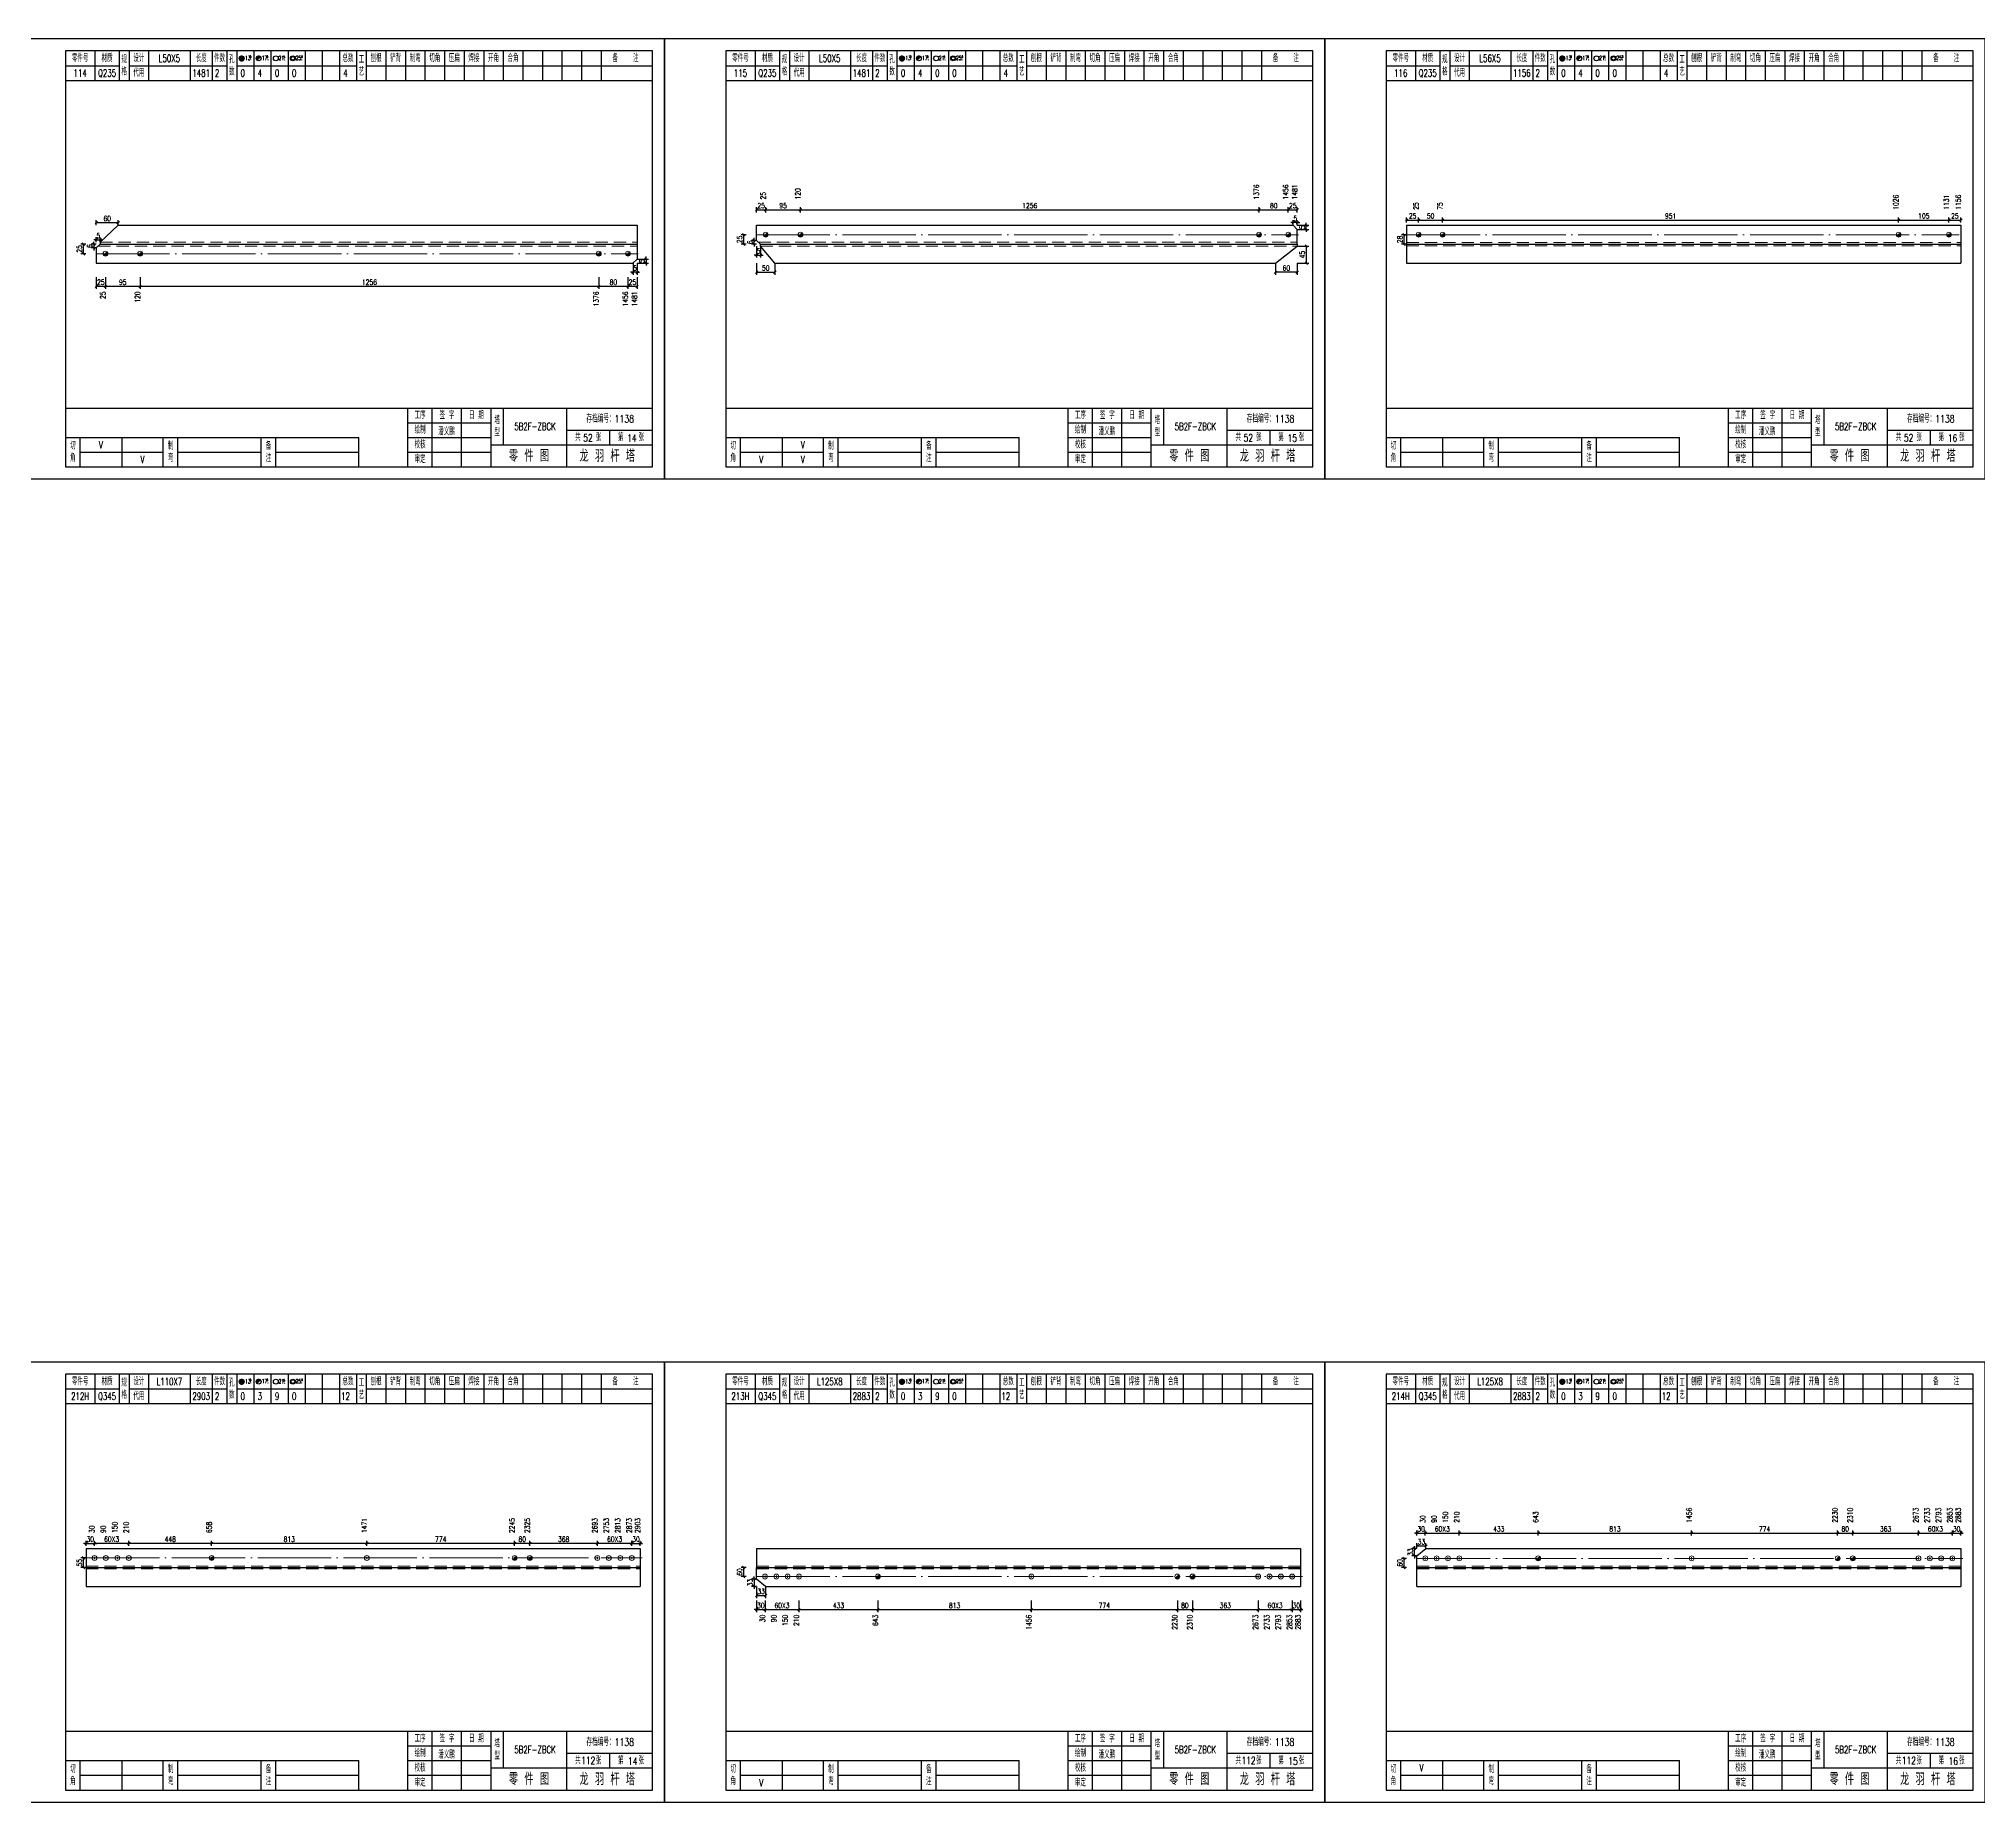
# Model space of a CAD drawing. Header units: millimetres. Extents: x 0 to 30240, y -10896 to -1348.
# Drawn here: x 3524 to 4317, y -2069 to -1348 of the extents above; entities that cross this region are included whole.
import ezdxf
from ezdxf.enums import TextEntityAlignment as Align

# ---------------------------------------------------------------- set-up
doc = ezdxf.new("R2010")
doc.units = ezdxf.units.MM
doc.header["$LTSCALE"] = 20
doc.header["$PDMODE"] = 1
doc.linetypes.add('DASHDOT2X', pattern=[1.75, 1.5, -0.125, 0, -0.125])
doc.linetypes.add('HIDDEN', pattern=[0.375, 0.25, -0.125])
for name, color, linetype, lineweight in [('1', 7, 'Continuous', 25), ('11', 3, 'Continuous', 13), ('2', 1, 'HIDDEN', 13), ('5', 1, 'Continuous', 13), ('7', 2, 'DASHDOT2X', 13)]:
    doc.layers.add(name, color=color, linetype=linetype, lineweight=lineweight)
doc.styles.get("Standard").update_dxf_attribs({"font": 'simplex', "width": 0.7, "bigfont": 'gbhzfs.shx'})
doc.styles.add('SYMBOL_TXT', font='txt.shx', dxfattribs={"width": 0.6})
doc.styles.add('TITLE_TXT', font='simplex.shx', dxfattribs={"width": 0.75, "height": 2.5, "bigfont": 'gbhzfs.shx'})
doc.dimstyles.get("Standard").update_dxf_attribs({"dimtxt": 2.1, "dimasz": 1, "dimexe": 1.05, "dimexo": 0, "dimgap": 0.63, "dimtad": 1, "dimzin": 0, "dimdsep": 46, "dimtxsty": 'standard', "dimblk": 'OBLIQUE', "dimblk1": 'OBLIQUE', "dimblk2": 'OBLIQUE', "dimcen": 0.09, "dimadec": 0, "dimazin": 0, "dimtfac": 1, "dimtdec": 1, "dimtix": 1, "dimtmove": 0, "dimatfit": 3, "dimfxl": 0, "dimtolj": 1, "dimtzin": 0, "dimarcsym": 0})
pattern_1 = [(0, (-3, 0), (0, 0.0125), [])]

# ---------------------------------------------------------------- blocks, each defined once
blk = doc.blocks.new('M12_HOLE')
h = blk.add_hatch()
h.set_pattern_fill('LINE', scale=0.1, style=0)
h.set_pattern_definition(pattern_1)
h.paths.add_polyline_path([(-5, 0, 1), (-1, 0, 1)])
at = {"color": 7}
blk.add_circle((-3, 0), 2, dxfattribs=at)
at = {"color": 7, "attachment_point": 1, "style": 'SYMBOL_TXT'}
for s, insert, char_height, width in [('13\\f??|b0|i0|c0|p54;.', (-0.1, 2.1), 3.5, 5.707), ('5', (3.7, 2.3), 1.8, 2.931)]:
    blk.add_mtext(s, dxfattribs=dict(at, insert=insert, char_height=char_height, width=width))
blk = doc.blocks.new('M16_HOLE')
h = blk.add_hatch()
h.set_pattern_fill('LINE', scale=0.1, style=0)
h.set_pattern_definition(pattern_1)
h.paths.add_polyline_path([(-1.6, 1.4, 0.668179), (-5, 0, 0.198912), (-4.4, -1.4)])
at = {"color": 7}
blk.add_circle((-3, 0), 2, dxfattribs=at)
at = {"color": 7, "attachment_point": 1, "style": 'SYMBOL_TXT'}
for s, insert, char_height, width in [('17.', (-0.4, 2.1), 3.5, 6.316), ('5', (3.6, 2.3), 1.8, 1.822)]:
    blk.add_mtext(s, dxfattribs=dict(at, insert=insert, char_height=char_height, width=width))
blk = doc.blocks.new('M20_HOLE')
at = {"color": 7}
blk.add_circle((-3, 0), 2, dxfattribs=at)
at = {"color": 7, "attachment_point": 1, "style": 'SYMBOL_TXT'}
for s, insert, char_height, width in [('21.', (-0.7, 2), 3.5, 6.074), ('5', (3.3, 2), 1.8, 1.458)]:
    blk.add_mtext(s, dxfattribs=dict(at, insert=insert, char_height=char_height, width=width))
blk = doc.blocks.new('M24_HOLE')
at = {"color": 7}
for radius in [2, 1.5]:
    blk.add_circle((-3, 0), radius, dxfattribs=at)
at = {"color": 7, "attachment_point": 1, "style": 'SYMBOL_TXT'}
for s, insert, char_height, width in [('25.', (-0.7, 2.1), 3.5, 2.429), ('5', (3.9, 2.3), 1.8, 1.944)]:
    blk.add_mtext(s, dxfattribs=dict(at, insert=insert, char_height=char_height, width=width))
blk = doc.blocks.new('JgCard')
for p, q in [((270, 180), (0, 180)), ((0, 180), (0, 0)), ((265, 175), (25, 175)), ((25, 175), (25, 5)), ((37, 175), (37, 163)), ((47, 175), (47, 163)), ((51, 175), (51, 163)), ((59, 175), (59, 163)), ((76, 175), (76, 163)), ((85, 175), (85, 163)), ((91, 175), (91, 163)), ((95, 175), (95, 163)), ((102, 175), (102, 163)), ((109, 175), (109, 163)), ((116, 175), (116, 163)), ((123, 175), (123, 163)), ((130, 175), (130, 163)), ((137, 175), (137, 163)), ((144, 175), (144, 163)), ((148, 175), (148, 163)), ((156, 175), (156, 163)), ((164, 175), (164, 163)), ((172, 175), (172, 163)), ((180, 175), (180, 163)), ((188, 175), (188, 163)), ((196, 175), (196, 163)), ((204, 175), (204, 163)), ((212, 175), (212, 163)), ((220, 175), (220, 163)), ((228, 175), (228, 163)), ((236, 175), (236, 163)), ((244, 175), (244, 163)), ((265, 5), (265, 175)), ((270, 0), (270, 180)), ((25, 169), (47, 169)), ((51, 169), (91, 169)), ((95, 169), (144, 169)), ((148, 169), (265, 169)), ((25, 163), (265, 163)), ((25, 29), (265, 29)), ((165, 5), (165, 29)), ((175, 5), (175, 29)), ((187, 5), (187, 29)), ((199, 5), (199, 29)), ((204, 29), (204, 14)), ((230, 5), (230, 29)), ((25, 17), (145, 17)), ((31, 5), (31, 17)), ((48, 17), (48, 5)), ((65, 5), (65, 17)), ((71, 5), (71, 17)), ((105, 5), (105, 17)), ((111, 5), (111, 17)), ((145, 5), (145, 17)), ((165, 23), (199, 23)), ((165, 17), (199, 17)), ((230, 20), (265, 20)), ((247.5, 20), (247.5, 14)), ((31, 11), (65, 11)), ((71, 11), (105, 11)), ((111, 11), (145, 11)), ((165, 11), (199, 11)), ((199, 14), (265, 14)), ((0, 0), (270, 0)), ((25, 5), (265, 5))]:
    blk.add_line(p, q)
blk.add_lwpolyline([(96.03, 171.99, -1), (98.03, 171.99, -1)], format="xyb", close=True)
blk.add_point((145, 96))
at = {"xscale": 0.5, "yscale": 0.5, "zscale": 0.5}
for name, p in [('M12_HOLE', (98.53, 171.99)), ('M16_HOLE', (105.5, 172)), ('M20_HOLE', (112.5, 172)), ('M24_HOLE', (119.5, 172))]:
    blk.add_blockref(name, p, dxfattribs=at)
at = {"style": 'TITLE_TXT', "width": 0.75}
for s, height, p in [('存档编号：1138', 3.076, (238.02, 23.07)), ('潘义鹏', 3, (177.45, 17.91)), ('龙 羽 杆 塔', 5, (235.17, 6.97))]:
    blk.add_text(s, height=height, dxfattribs=at).set_placement(p)
at = {"attachment_point": 5, "style": 'TITLE_TXT'}
for s, insert, char_height, width in [('零件号', (31, 172), 3, 15), ('材质', (42, 172), 3, 8), ('规格', (49, 169), 3, 4), ('代用', (55, 166), 3, 8), ('设计', (55, 172), 3, 8), ('长度', (80.5, 172), 3, 8), ('件数', (88, 172), 3, 6), ('孔数', (93, 169), 3, 4), ('总数', (140.5, 172), 3, 7), ('工\\P艺', (146, 169), 3, 4), ('刨根', (152, 172), 3, 8), ('铲背', (160, 172), 3, 8), ('制弯', (168, 172), 3, 8), ('切角', (176, 172), 3, 8), ('压扁', (184, 172), 3, 8), ('焊接', (192, 172), 3, 8), ('开角', (200, 172), 3, 8), ('合角', (208, 172), 3, 8), ('备    注', (254, 172), 3, 22), ('工序', (170, 26), 3, 10), ('签 字', (181, 26), 3, 12), ('日 期', (193, 26), 3, 12), ('塔\\P型', (201.5, 21.5), 3, 5), ('绘制', (170, 20), 3, 10), ('共    张', (238.75, 17), 3, 17.5), ('第    张', (256.25, 17), 3, 17.5), ('切\\P角', (28, 11), 3, 6), ('制\\P弯', (68, 11), 3, 6), ('备\\P注', (108, 11), 3, 6), ('校核', (170, 14), 3, 10), ('审定', (170, 8), 3, 10), ('零 件 图', (214.5, 9.5), 5, 31)]:
    blk.add_mtext(s, dxfattribs=dict(at, insert=insert, char_height=char_height, width=width))
blk = doc.blocks.new('M16')
for p, q in [((-0.71, -0.71), (0.71, 0.71)), ((-0.4, 0), (0.4, 0)), ((0, 0.4), (0, -0.4))]:
    blk.add_line(p, q)
blk.add_circle((0, 0), 1)
for radius in [0.8, 0.6, 0.4, 0.2]:
    blk.add_arc((0, 0), radius, 225, 45)
blk = doc.blocks.new('_Oblique')
at = {"color": 0, "linetype": 'ByBlock', "lineweight": -2}
blk.add_line((-0.5, -0.5), (0.5, 0.5), dxfattribs=at)
blk = doc.blocks.new('*D225')
at = {"layer": '11', "color": 0, "lineweight": -2}
for p, q in [((3547.6, -1430.04), (3546.6, -1430.04)), ((3547.6, -1431.09), (3547.6, -1428.99)), ((3547.6, -1430.04), (3549.24, -1430.04)), ((3549.24, -1431.09), (3549.24, -1428.99)), ((3549.24, -1430.04), (3550.24, -1430.04))]:
    blk.add_line(p, q, dxfattribs=at)
at = {"layer": 'Defpoints', "color": 0}
for p in [(3547.6, -1431.09), (3549.24, -1430.04), (3549.24, -1431.09)]:
    blk.add_point(p, dxfattribs=at)
at = {"layer": '11', "color": 0, "lineweight": -2}
blk.add_blockref('_Oblique', (3547.6, -1430.04), dxfattribs=at)
at = {"layer": '11', "color": 0, "lineweight": -2, "rotation": 180}
blk.add_blockref('_Oblique', (3549.24, -1430.04), dxfattribs=at)
at = {"layer": '11', "color": 0, "insert": (3548.42, -1428.36), "char_height": 2.1, "attachment_point": 5}
blk.add_mtext('\\A1;5', dxfattribs=at)
blk = doc.blocks.new('*D226')
at = {"layer": '11', "color": 0, "lineweight": -2}
for p, q in [((3547.6, -1431.86), (3545.5, -1431.86)), ((3547.6, -1433.42), (3545.5, -1433.42)), ((3546.55, -1431.86), (3546.55, -1430.86)), ((3546.55, -1431.86), (3546.55, -1433.42)), ((3546.55, -1433.42), (3546.55, -1434.42))]:
    blk.add_line(p, q, dxfattribs=at)
at = {"layer": 'Defpoints', "color": 0}
for p in [(3546.55, -1433.42), (3547.6, -1431.86), (3547.6, -1433.42)]:
    blk.add_point(p, dxfattribs=at)
at = {"layer": '11', "color": 0, "lineweight": -2}
for p, rotation in [((3546.55, -1431.86), 270), ((3546.55, -1433.42), 90)]:
    blk.add_blockref('_Oblique', p, dxfattribs=dict(at, rotation=rotation))
at = {"layer": '11', "color": 0, "insert": (3544.87, -1432.64), "char_height": 2.1, "attachment_point": 5, "rotation": 90}
blk.add_mtext('\\A1;6', dxfattribs=at)
blk = doc.blocks.new('*D227')
at = {"layer": '11', "color": 0, "lineweight": -2}
for p, q in [((3768.7, -1437.92), (3773.43, -1437.92)), ((3768.7, -1439.63), (3773.43, -1439.63)), ((3772.38, -1437.92), (3772.38, -1436.92)), ((3772.38, -1437.92), (3772.38, -1439.63)), ((3772.38, -1439.63), (3772.38, -1440.63))]:
    blk.add_line(p, q, dxfattribs=at)
at = {"layer": 'Defpoints', "color": 0}
for p in [(3768.7, -1437.92), (3768.7, -1439.63), (3772.38, -1439.63)]:
    blk.add_point(p, dxfattribs=at)
at = {"layer": '11', "color": 0, "lineweight": -2}
for p, rotation in [((3772.38, -1437.92), 270), ((3772.38, -1439.63), 90)]:
    blk.add_blockref('_Oblique', p, dxfattribs=dict(at, rotation=rotation))
at = {"layer": '11', "color": 0, "insert": (3770.7, -1438.78), "char_height": 2.1, "attachment_point": 5, "rotation": 90}
blk.add_mtext('\\A1;5', dxfattribs=at)
blk = doc.blocks.new('*D228')
at = {"layer": '11', "color": 0, "lineweight": -2}
for p, q in [((3767.06, -1439.63), (3767.06, -1444.36)), ((3768.7, -1439.63), (3768.7, -1444.36)), ((3767.06, -1443.31), (3766.06, -1443.31)), ((3768.7, -1443.31), (3767.06, -1443.31)), ((3768.7, -1443.31), (3769.7, -1443.31))]:
    blk.add_line(p, q, dxfattribs=at)
at = {"layer": 'Defpoints', "color": 0}
for p in [(3767.06, -1439.63), (3768.7, -1439.63), (3767.06, -1443.31)]:
    blk.add_point(p, dxfattribs=at)
at = {"layer": '11', "color": 0, "lineweight": -2}
blk.add_blockref('_Oblique', (3767.06, -1443.31), dxfattribs=at)
at = {"layer": '11', "color": 0, "lineweight": -2, "rotation": 180}
blk.add_blockref('_Oblique', (3768.7, -1443.31), dxfattribs=at)
at = {"layer": '11', "color": 0, "insert": (3767.88, -1441.63), "char_height": 2.1, "attachment_point": 5}
blk.add_mtext('\\A1;5', dxfattribs=at)
blk = doc.blocks.new('*D236')
at = {"layer": '11', "color": 0, "lineweight": -2}
for p, q in [((3817.6, -1432.64), (3817.6, -1437.36)), ((3819.24, -1432.64), (3819.24, -1437.36)), ((3817.6, -1436.31), (3816.6, -1436.31)), ((3817.6, -1436.31), (3819.24, -1436.31)), ((3819.24, -1436.31), (3820.24, -1436.31))]:
    blk.add_line(p, q, dxfattribs=at)
at = {"layer": 'Defpoints', "color": 0}
for p in [(3817.6, -1432.64), (3819.24, -1432.64), (3819.24, -1436.31)]:
    blk.add_point(p, dxfattribs=at)
at = {"layer": '11', "color": 0, "lineweight": -2}
blk.add_blockref('_Oblique', (3817.6, -1436.31), dxfattribs=at)
at = {"layer": '11', "color": 0, "lineweight": -2, "rotation": 180}
blk.add_blockref('_Oblique', (3819.24, -1436.31), dxfattribs=at)
at = {"layer": '11', "color": 0, "insert": (3818.42, -1434.63), "char_height": 2.1, "attachment_point": 5}
blk.add_mtext('\\A1;5', dxfattribs=at)
blk = doc.blocks.new('*D237')
at = {"layer": '11', "color": 0, "lineweight": -2}
for p, q in [((3817.6, -1430.31), (3815.5, -1430.31)), ((3817.6, -1431.86), (3815.5, -1431.86)), ((3816.55, -1430.31), (3816.55, -1429.31)), ((3816.55, -1431.86), (3816.55, -1430.31)), ((3816.55, -1431.86), (3816.55, -1432.86))]:
    blk.add_line(p, q, dxfattribs=at)
at = {"layer": 'Defpoints', "color": 0}
for p in [(3816.55, -1430.31), (3817.6, -1430.31), (3817.6, -1431.86)]:
    blk.add_point(p, dxfattribs=at)
at = {"layer": '11', "color": 0, "lineweight": -2}
for p, rotation in [((3816.55, -1430.31), 270), ((3816.55, -1431.86), 90)]:
    blk.add_blockref('_Oblique', p, dxfattribs=dict(at, rotation=rotation))
at = {"layer": '11', "color": 0, "insert": (3814.87, -1431.09), "char_height": 2.1, "attachment_point": 5, "rotation": 90}
blk.add_mtext('\\A1;6', dxfattribs=at)
blk = doc.blocks.new('*D238')
at = {"layer": '11', "color": 0, "lineweight": -2}
for p, q in [((4038.7, -1432.64), (4043.43, -1432.64)), ((4042.38, -1432.64), (4042.38, -1439.63)), ((4038.7, -1439.63), (4043.43, -1439.63))]:
    blk.add_line(p, q, dxfattribs=at)
at = {"layer": 'Defpoints', "color": 0}
for p in [(4038.7, -1432.64), (4038.7, -1439.63), (4042.38, -1439.63)]:
    blk.add_point(p, dxfattribs=at)
at = {"layer": '11', "color": 0, "lineweight": -2}
for p, rotation in [((4042.38, -1432.64), 90), ((4042.38, -1439.63), 270)]:
    blk.add_blockref('_Oblique', p, dxfattribs=dict(at, rotation=rotation))
at = {"layer": '11', "color": 0, "insert": (4040.7, -1436.14), "char_height": 2.1, "attachment_point": 5, "rotation": 90}
blk.add_mtext('\\A1;45', dxfattribs=at)
blk = doc.blocks.new('*D239')
at = {"layer": '11', "color": 0, "lineweight": -2}
for p, q in [((4029.74, -1439.63), (4029.74, -1444.36)), ((4038.7, -1439.63), (4038.7, -1444.36)), ((4038.7, -1443.31), (4029.74, -1443.31))]:
    blk.add_line(p, q, dxfattribs=at)
at = {"layer": 'Defpoints', "color": 0}
for p in [(4029.74, -1439.63), (4038.7, -1439.63), (4029.74, -1443.31)]:
    blk.add_point(p, dxfattribs=at)
at = {"layer": '11', "color": 0, "lineweight": -2, "rotation": 180}
blk.add_blockref('_Oblique', (4029.74, -1443.31), dxfattribs=at)
at = {"layer": '11', "color": 0, "lineweight": -2}
blk.add_blockref('_Oblique', (4038.7, -1443.31), dxfattribs=at)
at = {"layer": '11', "color": 0, "insert": (4034.22, -1441.63), "char_height": 2.1, "attachment_point": 5}
blk.add_mtext('\\A1;60', dxfattribs=at)
blk = doc.blocks.new('*D240')
at = {"layer": '11', "color": 0, "lineweight": -2}
for p, q in [((4038.7, -1424.09), (4043.43, -1424.09)), ((4038.7, -1425.8), (4043.43, -1425.8)), ((4042.38, -1424.09), (4042.38, -1423.09)), ((4042.38, -1425.8), (4042.38, -1424.09)), ((4042.38, -1425.8), (4042.38, -1426.8))]:
    blk.add_line(p, q, dxfattribs=at)
at = {"layer": 'Defpoints', "color": 0}
for p in [(4038.7, -1424.09), (4038.7, -1425.8), (4042.38, -1424.09)]:
    blk.add_point(p, dxfattribs=at)
at = {"layer": '11', "color": 0, "lineweight": -2}
for p, rotation in [((4042.38, -1424.09), 270), ((4042.38, -1425.8), 90)]:
    blk.add_blockref('_Oblique', p, dxfattribs=dict(at, rotation=rotation))
at = {"layer": '11', "color": 0, "insert": (4040.7, -1424.95), "char_height": 2.1, "attachment_point": 5, "rotation": 90}
blk.add_mtext('\\A1;5', dxfattribs=at)
blk = doc.blocks.new('*D241')
at = {"layer": '11', "color": 0, "lineweight": -2}
for p, q in [((4037.06, -1423.04), (4036.06, -1423.04)), ((4037.06, -1424.09), (4037.06, -1421.99)), ((4038.7, -1423.04), (4037.06, -1423.04)), ((4038.7, -1424.09), (4038.7, -1421.99)), ((4038.7, -1423.04), (4039.7, -1423.04))]:
    blk.add_line(p, q, dxfattribs=at)
at = {"layer": 'Defpoints', "color": 0}
for p in [(4037.06, -1423.04), (4037.06, -1424.09), (4038.7, -1424.09)]:
    blk.add_point(p, dxfattribs=at)
at = {"layer": '11', "color": 0, "lineweight": -2}
blk.add_blockref('_Oblique', (4037.06, -1423.04), dxfattribs=at)
at = {"layer": '11', "color": 0, "lineweight": -2, "rotation": 180}
blk.add_blockref('_Oblique', (4038.7, -1423.04), dxfattribs=at)
at = {"layer": '11', "color": 0, "insert": (4037.88, -1421.36), "char_height": 2.1, "attachment_point": 5}
blk.add_mtext('\\A1;5', dxfattribs=at)
blk = doc.blocks.new('M20')
for p, q in [((-0.5, 0), (0.5, 0)), ((0, -0.5), (0, 0.5))]:
    blk.add_line(p, q)
blk.add_circle((0, 0), 1)
blk = doc.blocks.new('*D1198')
at = {"layer": '11', "color": 0, "lineweight": -2}
for p, q in [((3543.4, -1963.1), (3542.4, -1963.1)), ((3543.4, -1964.15), (3543.4, -1962.05)), ((3543.4, -1963.1), (3546.84, -1963.1)), ((3546.84, -1964.15), (3546.84, -1962.05)), ((3546.84, -1963.1), (3547.84, -1963.1))]:
    blk.add_line(p, q, dxfattribs=at)
at = {"layer": 'Defpoints', "color": 0}
for p in [(3543.4, -1964.15), (3546.84, -1963.1), (3546.84, -1964.15)]:
    blk.add_point(p, dxfattribs=at)
at = {"layer": '11', "color": 0, "lineweight": -2}
blk.add_blockref('_Oblique', (3543.4, -1963.1), dxfattribs=at)
at = {"layer": '11', "color": 0, "lineweight": -2, "rotation": 180}
blk.add_blockref('_Oblique', (3546.84, -1963.1), dxfattribs=at)
at = {"layer": '11', "color": 0, "insert": (3545.12, -1961.42), "char_height": 2.1, "attachment_point": 5}
blk.add_mtext('\\A1;30', dxfattribs=at)
blk = doc.blocks.new('*D1206')
at = {"layer": '11', "color": 0, "lineweight": -2}
for p, q in [((3766.56, -1963.1), (3765.56, -1963.1)), ((3766.56, -1964.15), (3766.56, -1962.05)), ((3766.56, -1963.1), (3770, -1963.1)), ((3770, -1964.15), (3770, -1962.05)), ((3770, -1963.1), (3771, -1963.1))]:
    blk.add_line(p, q, dxfattribs=at)
at = {"layer": 'Defpoints', "color": 0}
for p in [(3766.56, -1964.15), (3770, -1963.1), (3770, -1964.15)]:
    blk.add_point(p, dxfattribs=at)
at = {"layer": '11', "color": 0, "lineweight": -2}
blk.add_blockref('_Oblique', (3766.56, -1963.1), dxfattribs=at)
at = {"layer": '11', "color": 0, "lineweight": -2, "rotation": 180}
blk.add_blockref('_Oblique', (3770, -1963.1), dxfattribs=at)
at = {"layer": '11', "color": 0, "insert": (3768.28, -1961.42), "char_height": 2.1, "attachment_point": 5}
blk.add_mtext('\\A1;30', dxfattribs=at)
blk = doc.blocks.new('*D1208')
at = {"layer": '11', "color": 0, "lineweight": -2}
for p, q in [((3817.6, -1986.51), (3817.6, -1991.24)), ((3821.04, -1986.51), (3821.04, -1991.24)), ((3817.6, -1990.19), (3816.6, -1990.19)), ((3817.6, -1990.19), (3821.04, -1990.19)), ((3821.04, -1990.19), (3822.04, -1990.19))]:
    blk.add_line(p, q, dxfattribs=at)
at = {"layer": 'Defpoints', "color": 0}
for p in [(3817.6, -1986.51), (3821.04, -1986.51), (3821.04, -1990.19)]:
    blk.add_point(p, dxfattribs=at)
at = {"layer": '11', "color": 0, "lineweight": -2}
blk.add_blockref('_Oblique', (3817.6, -1990.19), dxfattribs=at)
at = {"layer": '11', "color": 0, "lineweight": -2, "rotation": 180}
blk.add_blockref('_Oblique', (3821.04, -1990.19), dxfattribs=at)
at = {"layer": '11', "color": 0, "insert": (3819.32, -1988.51), "char_height": 2.1, "attachment_point": 5}
blk.add_mtext('\\A1;30', dxfattribs=at)
blk = doc.blocks.new('*D1216')
at = {"layer": '11', "color": 0, "lineweight": -2}
for p, q in [((4036.56, -1986.51), (4036.56, -1991.24)), ((4040, -1986.51), (4040, -1991.24)), ((4036.56, -1990.19), (4035.56, -1990.19)), ((4036.56, -1990.19), (4040, -1990.19)), ((4040, -1990.19), (4041, -1990.19))]:
    blk.add_line(p, q, dxfattribs=at)
at = {"layer": 'Defpoints', "color": 0}
for p in [(4036.56, -1986.51), (4040, -1986.51), (4040, -1990.19)]:
    blk.add_point(p, dxfattribs=at)
at = {"layer": '11', "color": 0, "lineweight": -2}
blk.add_blockref('_Oblique', (4036.56, -1990.19), dxfattribs=at)
at = {"layer": '11', "color": 0, "lineweight": -2, "rotation": 180}
blk.add_blockref('_Oblique', (4040, -1990.19), dxfattribs=at)
at = {"layer": '11', "color": 0, "insert": (4038.28, -1988.51), "char_height": 2.1, "attachment_point": 5}
blk.add_mtext('\\A1;30', dxfattribs=at)
blk = doc.blocks.new('*D1217')
at = {"layer": '11', "color": 0, "lineweight": -2}
for p, q in [((3817.6, -1977.69), (3815.5, -1977.69)), ((3817.6, -1980.74), (3815.5, -1980.74)), ((3816.55, -1977.69), (3816.55, -1976.69)), ((3816.55, -1977.69), (3816.55, -1980.74)), ((3816.55, -1980.74), (3816.55, -1981.74))]:
    blk.add_line(p, q, dxfattribs=at)
at = {"layer": 'Defpoints', "color": 0}
for p in [(3816.55, -1980.74), (3817.6, -1977.69), (3817.6, -1980.74)]:
    blk.add_point(p, dxfattribs=at)
at = {"layer": '11', "color": 0, "lineweight": -2}
for p, rotation in [((3816.55, -1977.69), 270), ((3816.55, -1980.74), 90)]:
    blk.add_blockref('_Oblique', p, dxfattribs=dict(at, rotation=rotation))
at = {"layer": '11', "color": 0, "insert": (3814.87, -1979.21), "char_height": 2.1, "attachment_point": 5, "rotation": 90}
blk.add_mtext('\\A1;33', dxfattribs=at)
blk = doc.blocks.new('*D1220')
at = {"layer": '11', "color": 0, "lineweight": -2}
for p, q in [((4087.6, -1958.9), (4086.6, -1958.9)), ((4087.6, -1959.95), (4087.6, -1957.85)), ((4087.6, -1958.9), (4091.04, -1958.9)), ((4091.04, -1959.95), (4091.04, -1957.85)), ((4091.04, -1958.9), (4092.04, -1958.9))]:
    blk.add_line(p, q, dxfattribs=at)
at = {"layer": 'Defpoints', "color": 0}
for p in [(4087.6, -1959.95), (4091.04, -1958.9), (4091.04, -1959.95)]:
    blk.add_point(p, dxfattribs=at)
at = {"layer": '11', "color": 0, "lineweight": -2}
blk.add_blockref('_Oblique', (4087.6, -1958.9), dxfattribs=at)
at = {"layer": '11', "color": 0, "lineweight": -2, "rotation": 180}
blk.add_blockref('_Oblique', (4091.04, -1958.9), dxfattribs=at)
at = {"layer": '11', "color": 0, "insert": (4089.32, -1957.22), "char_height": 2.1, "attachment_point": 5}
blk.add_mtext('\\A1;30', dxfattribs=at)
blk = doc.blocks.new('*D1228')
at = {"layer": '11', "color": 0, "lineweight": -2}
for p, q in [((4306.56, -1958.9), (4305.56, -1958.9)), ((4306.56, -1959.95), (4306.56, -1957.85)), ((4306.56, -1958.9), (4310, -1958.9)), ((4310, -1959.95), (4310, -1957.85)), ((4310, -1958.9), (4311, -1958.9))]:
    blk.add_line(p, q, dxfattribs=at)
at = {"layer": 'Defpoints', "color": 0}
for p in [(4306.56, -1959.95), (4310, -1958.9), (4310, -1959.95)]:
    blk.add_point(p, dxfattribs=at)
at = {"layer": '11', "color": 0, "lineweight": -2}
blk.add_blockref('_Oblique', (4306.56, -1958.9), dxfattribs=at)
at = {"layer": '11', "color": 0, "lineweight": -2, "rotation": 180}
blk.add_blockref('_Oblique', (4310, -1958.9), dxfattribs=at)
at = {"layer": '11', "color": 0, "insert": (4308.28, -1957.22), "char_height": 2.1, "attachment_point": 5}
blk.add_mtext('\\A1;30', dxfattribs=at)
blk = doc.blocks.new('*D1229')
at = {"layer": '11', "color": 0, "lineweight": -2}
for p, q in [((4087.6, -1965.2), (4085.5, -1965.2)), ((4086.55, -1965.2), (4086.55, -1964.2)), ((4086.55, -1968.24), (4086.55, -1965.2)), ((4087.6, -1968.24), (4085.5, -1968.24)), ((4086.55, -1968.24), (4086.55, -1969.24))]:
    blk.add_line(p, q, dxfattribs=at)
at = {"layer": 'Defpoints', "color": 0}
for p in [(4086.55, -1965.2), (4087.6, -1965.2), (4087.6, -1968.24)]:
    blk.add_point(p, dxfattribs=at)
at = {"layer": '11', "color": 0, "lineweight": -2}
for p, rotation in [((4086.55, -1965.2), 270), ((4086.55, -1968.24), 90)]:
    blk.add_blockref('_Oblique', p, dxfattribs=dict(at, rotation=rotation))
at = {"layer": '11', "color": 0, "insert": (4084.87, -1966.72), "char_height": 2.1, "attachment_point": 5, "rotation": 90}
blk.add_mtext('\\A1;33', dxfattribs=at)

msp = doc.modelspace()

# ---------------------------------------------------------------- linework, layer by layer
at = {"layer": '1'}
for p, q in [((3556.559, -1424.093), (3549.242, -1431.086)), ((3556.559, -1424.093), (3768.7, -1424.093)), ((3768.7, -1424.093), (3768.7, -1431.863)), ((3817.6, -1430.309), (3817.6, -1424.093)), ((3817.6, -1424.093), (4037.058, -1424.093)), ((4037.058, -1424.093), (4038.7, -1425.802)), ((4038.7, -1431.863), (4038.7, -1425.802)), ((4083.4, -1424.093), (4083.4, -1439.633)), ((4083.4, -1424.093), (4310, -1424.093)), ((4310, -1424.093), (4310, -1439.633)), ((3549.242, -1431.863), (3547.6, -1433.417)), ((3547.6, -1433.417), (3547.6, -1439.633)), ((3549.242, -1431.086), (3549.242, -1431.863)), ((3549.242, -1431.863), (3768.7, -1431.863)), ((3768.7, -1431.863), (3768.7, -1437.924)), ((3819.242, -1431.863), (3817.6, -1430.309)), ((3819.242, -1432.64), (3819.242, -1431.863)), ((3819.242, -1431.863), (4038.7, -1431.863)), ((3825.066, -1439.633), (3819.242, -1432.64)), ((4029.741, -1439.633), (4038.7, -1432.64)), ((4038.7, -1431.863), (4038.7, -1432.64)), ((4083.4, -1431.863), (4310, -1431.863)), ((3547.6, -1439.633), (3767.058, -1439.633)), ((3767.058, -1439.633), (3768.7, -1437.924)), ((3825.066, -1439.633), (4029.741, -1439.633)), ((4083.4, -1439.633), (4310, -1439.633)), ((3543.4, -1965.196), (3543.4, -1980.736)), ((3543.4, -1965.196), (3770, -1965.196)), ((3770, -1965.196), (3770, -1980.736)), ((3817.6, -1965.196), (3817.6, -1972.966)), ((3817.6, -1965.196), (4040, -1965.196)), ((4040, -1965.196), (4040, -1980.736)), ((4087.6, -1968.242), (4091.271, -1965.196)), ((4091.271, -1965.196), (4310, -1965.196)), ((4310, -1965.196), (4310, -1980.736)), ((3543.4, -1972.966), (3770, -1972.966)), ((3817.6, -1977.69), (3817.6, -1972.966)), ((3817.6, -1972.966), (4040, -1972.966)), ((4087.6, -1972.966), (4087.6, -1968.242)), ((4087.6, -1980.736), (4087.6, -1972.966)), ((4087.6, -1972.966), (4310, -1972.966)), ((3543.4, -1980.736), (3770, -1980.736)), ((3821.271, -1980.736), (3817.6, -1977.69)), ((3821.271, -1980.736), (4040, -1980.736)), ((4087.6, -1980.736), (4310, -1980.736))]:
    msp.add_line(p, q, dxfattribs=at)
at = {"layer": '2'}
for p, q in [((3548.421, -1432.64), (3768.7, -1432.64)), ((3549.242, -1431.086), (3768.7, -1431.086)), ((3818.421, -1431.086), (4038.7, -1431.086)), ((3819.242, -1432.64), (4038.7, -1432.64)), ((4083.4, -1431.169), (4310, -1431.169)), ((4083.4, -1432.557), (4310, -1432.557)), ((3543.4, -1972.471), (3770, -1972.471)), ((3543.4, -1973.46), (3770, -1973.46)), ((3817.6, -1972.469), (4040, -1972.469)), ((3817.6, -1973.463), (4040, -1973.463)), ((4087.6, -1972.469), (4310, -1972.469)), ((4087.6, -1973.463), (4310, -1973.463))]:
    msp.add_line(p, q, dxfattribs=at)
at = {"layer": '7'}
for p, q in [((3817.6, -1427.978), (4039.206, -1427.978)), ((4083.4, -1427.978), (4309.357, -1427.978)), ((3547.6, -1435.748), (3769.206, -1435.748)), ((3543.4, -1969.081), (3770.76, -1969.081)), ((4087.6, -1969.236), (4310.76, -1969.236)), ((3817.6, -1976.695), (4040.76, -1976.695))]:
    msp.add_line(p, q, dxfattribs=at)

# ---------------------------------------------------------------- block references
at = {"layer": '1'}
for p in [(3510, -1527.863), (3780, -1527.863), (4050, -1527.863), (3510, -2068.966), (3780, -2068.966), (4050, -2068.966)]:
    msp.add_blockref('JgCard', p, dxfattribs=at)
at = {"layer": '5'}
for name, p in [('M16', (3821.333, -1427.978)), ('M16', (3835.518, -1427.978)), ('M16', (4023.061, -1427.978)), ('M16', (4035.006, -1427.978)), ('M16', (4088.302, -1427.978)), ('M16', (4098.105, -1427.978)), ('M16', (4284.57, -1427.978)), ('M16', (4305.157, -1427.978)), ('M16', (3551.333, -1435.748)), ('M16', (3565.518, -1435.748)), ('M16', (3753.061, -1435.748)), ('M16', (3765.006, -1435.748)), ('M20', (3546.84, -1969.081)), ('M20', (3551.524, -1969.081)), ('M20', (3556.208, -1969.081)), ('M20', (3560.892, -1969.081)), ('M16', (3594.767, -1969.081)), ('M20', (3658.234, -1969.081)), ('M16', (3718.657, -1969.081)), ('M16', (3724.902, -1969.081)), ('M20', (3752.508, -1969.081)), ('M20', (3757.192, -1969.081)), ('M20', (3761.876, -1969.081)), ('M20', (3766.56, -1969.081)), ('M20', (4091.04, -1969.236)), ('M20', (4095.669, -1969.236)), ('M20', (4100.298, -1969.236)), ('M20', (4104.927, -1969.236)), ('M16', (4137.208, -1969.236)), ('M20', (4199.931, -1969.236)), ('M16', (4259.645, -1969.236)), ('M16', (4265.817, -1969.236)), ('M20', (4292.673, -1969.236)), ('M20', (4297.302, -1969.236)), ('M20', (4301.931, -1969.236)), ('M20', (4306.56, -1969.236)), ('M20', (3821.04, -1976.695)), ('M20', (3825.669, -1976.695)), ('M20', (3830.298, -1976.695)), ('M20', (3834.927, -1976.695)), ('M16', (3867.208, -1976.695)), ('M20', (3929.931, -1976.695)), ('M16', (3989.645, -1976.695)), ('M16', (3995.817, -1976.695)), ('M20', (4022.673, -1976.695)), ('M20', (4027.302, -1976.695)), ('M20', (4031.931, -1976.695)), ('M20', (4036.56, -1976.695))]:
    msp.add_blockref(name, p, dxfattribs=at)

# ---------------------------------------------------------------- texts
at = {"style": 'TITLE_TXT', "width": 0.75}
for s, p in [('52', (3746.734, -1512.53)), ('14', (3764.691, -1512.621)), ('52', (4016.734, -1512.53)), ('15', (4034.691, -1512.621)), ('52', (4286.734, -1512.53)), ('16', (4304.691, -1512.621)), ('112', (3745.855, -2053.439)), ('14', (3765.003, -2053.654)), ('112', (4015.855, -2053.439)), ('15', (4035.003, -2053.654)), ('112', (4285.855, -2053.439)), ('16', (4305.003, -2053.654))]:
    msp.add_text(s, height=3, dxfattribs=at).set_placement(p)
at = {"layer": '1', "width": 0.7}
for s, p in [('L50X5', (3577.5, -1355.863)), ('L50X5', (3847.5, -1355.863)), ('L56X5', (4117.5, -1355.863)), ('114', (3541, -1361.863)), ('Q235', (3552, -1361.863)), ('1481', (3590.5, -1361.863)), ('2', (3597, -1361.863)), ('0', (3607.5, -1361.863)), ('4', (3614.5, -1361.863)), ('0', (3621.5, -1361.863)), ('0', (3628.5, -1361.863)), ('4', (3649.5, -1361.863)), ('115', (3811, -1361.863)), ('Q235', (3822, -1361.863)), ('1481', (3860.5, -1361.863)), ('2', (3867, -1361.863)), ('0', (3877.5, -1361.863)), ('4', (3884.5, -1361.863)), ('0', (3891.5, -1361.863)), ('0', (3898.5, -1361.863)), ('4', (3919.5, -1361.863)), ('116', (4081, -1361.863)), ('Q235', (4092, -1361.863)), ('1156', (4130.5, -1361.863)), ('2', (4137, -1361.863)), ('0', (4147.5, -1361.863)), ('4', (4154.5, -1361.863)), ('0', (4161.5, -1361.863)), ('0', (4168.5, -1361.863)), ('4', (4189.5, -1361.863)), ('V', (3549.5, -1513.863)), ('V', (3836.5, -1513.863)), ('V', (3566.5, -1519.863)), ('V', (3819.5, -1519.863)), ('V', (3836.5, -1519.863)), ('212H', (3541, -1902.966)), ('Q345', (3552, -1902.966)), ('L110X7', (3577.5, -1896.966)), ('2903', (3590.5, -1902.966)), ('2', (3597, -1902.966)), ('0', (3607.5, -1902.966)), ('3', (3614.5, -1902.966)), ('9', (3621.5, -1902.966)), ('0', (3628.5, -1902.966)), ('12', (3649.5, -1902.966)), ('213H', (3811, -1902.966)), ('Q345', (3822, -1902.966)), ('L125X8', (3847.5, -1896.966)), ('2883', (3860.5, -1902.966)), ('2', (3867, -1902.966)), ('0', (3877.5, -1902.966)), ('3', (3884.5, -1902.966)), ('9', (3891.5, -1902.966)), ('0', (3898.5, -1902.966)), ('12', (3919.5, -1902.966)), ('214H', (4081, -1902.966)), ('Q345', (4092, -1902.966)), ('L125X8', (4117.5, -1896.966)), ('2883', (4130.5, -1902.966)), ('2', (4137, -1902.966)), ('0', (4147.5, -1902.966)), ('3', (4154.5, -1902.966)), ('9', (4161.5, -1902.966)), ('0', (4168.5, -1902.966)), ('12', (4189.5, -1902.966)), ('V', (3819.5, -2060.966)), ('V', (4089.5, -2054.966))]:
    msp.add_text(s, height=3, dxfattribs=at).set_placement(p, align=Align.MIDDLE_CENTER)
for s, p in [('120', (3835.518, -1413.593)), ('1376', (4023.018, -1413.593)), ('1456', (4034.967, -1413.593)), ('1481', (4038.7, -1413.593)), ('25', (3821.333, -1413.593)), ('25', (4088.31, -1417.793)), ('75', (4098.113, -1417.793)), ('1026', (4284.505, -1417.793)), ('1131', (4305.096, -1417.793)), ('1156', (4310, -1417.793)), ('1456', (4199.957, -1954.696)), ('2230', (4259.607, -1954.696)), ('2310', (4265.779, -1954.696)), ('2673', (4292.65, -1954.696)), ('2733', (4297.278, -1954.696)), ('2793', (4301.907, -1954.696)), ('2853', (4306.536, -1954.696)), ('2883', (4310, -1954.696)), ('30', (3546.84, -1958.896)), ('90', (3551.524, -1958.896)), ('150', (3556.208, -1958.896)), ('210', (3560.892, -1958.896)), ('658', (3594.781, -1958.896)), ('1471', (3658.262, -1958.896)), ('2245', (3718.619, -1958.896)), ('2325', (3724.865, -1958.896)), ('2693', (3752.485, -1958.896)), ('2753', (3757.168, -1958.896)), ('2813', (3761.852, -1958.896)), ('2873', (3766.536, -1958.896)), ('2903', (3770, -1958.896)), ('30', (4091.04, -1954.696)), ('90', (4095.669, -1954.696)), ('150', (4100.298, -1954.696)), ('210', (4104.927, -1954.696)), ('643', (4137.221, -1954.696))]:
    msp.add_text(s, height=2.1, rotation=90, dxfattribs=at).set_placement(p)
for s, p in [('25', (3551.333, -1451.183)), ('120', (3565.521, -1451.183)), ('1376', (3753.017, -1451.183)), ('1456', (3764.967, -1451.183)), ('1481', (3768.7, -1451.183)), ('30', (3821.04, -1992.286)), ('90', (3825.669, -1992.286)), ('150', (3830.298, -1992.286)), ('210', (3834.927, -1992.286)), ('643', (3867.221, -1992.286)), ('1456', (3929.957, -1992.286)), ('2230', (3989.607, -1992.286)), ('2310', (3995.779, -1992.286)), ('2673', (4022.65, -1992.286)), ('2733', (4027.278, -1992.286)), ('2793', (4031.907, -1992.286)), ('2853', (4036.536, -1992.286)), ('2883', (4040, -1992.286))]:
    msp.add_text(s, height=2.1, rotation=90, dxfattribs=at).set_placement(p, align=Align.RIGHT)
at = {"layer": '1', "char_height": 3, "width": 26, "attachment_point": 5}
for insert in [(3727, -1506.363), (3997, -1506.363), (4267, -1506.363), (3727, -2047.466), (3997, -2047.466), (4267, -2047.466)]:
    msp.add_mtext('5B2F-ZBCK', dxfattribs=dict(at, insert=insert))

# ---------------------------------------------------------------- dimensions: what is measured, and where the dimension line sits
at = {"layer": '1'}
for base, p1, p2, text in [((3542.35, -1431.863), (3543.35, -1435.748), (3543.35, -1431.863), '25'), ((3812.35, -1427.978), (3813.35, -1431.863), (3813.35, -1427.978), '25'), ((4082.35, -1427.978), (4083.35, -1431.863), (4083.35, -1427.978), '28'), ((3542.35, -1969.081), (3543.35, -1972.966), (3543.35, -1969.081), '55'), ((3812.35, -1972.966), (3813.35, -1976.695), (3813.35, -1972.966), '60'), ((4082.35, -1969.236), (4083.35, -1972.966), (4083.35, -1969.236), '60')]:
    msp.add_linear_dim(base=base, p1=p1, p2=p2, angle=90, text=text, dimstyle='standard', dxfattribs=at).render()
at = {"layer": '11'}
for base, p1, p2, text in [((3821.333, -1417.793), (3817.6, -1418.843), (3821.333, -1418.843), '25'), ((3835.518, -1417.793), (3821.333, -1418.843), (3835.518, -1418.843), '95'), ((4023.061, -1417.793), (3835.518, -1418.843), (4023.061, -1418.843), '1256'), ((4035.006, -1417.793), (4023.061, -1418.843), (4035.006, -1418.843), '80'), ((4038.7, -1417.793), (4035.006, -1418.843), (4038.7, -1418.843), '25'), ((3556.559, -1423.043), (3547.6, -1424.093), (3556.559, -1424.093), '60'), ((4088.302, -1421.993), (4083.4, -1423.043), (4088.302, -1423.043), '25'), ((4098.105, -1421.993), (4088.302, -1423.043), (4098.105, -1423.043), '50'), ((4284.57, -1421.993), (4098.105, -1423.043), (4284.57, -1423.043), '951'), ((4305.157, -1421.993), (4284.57, -1423.043), (4305.157, -1423.043), '105'), ((4310, -1421.993), (4305.157, -1423.043), (4310, -1423.043), '25'), ((3825.066, -1443.308), (3817.6, -1439.633), (3825.066, -1439.633), '50'), ((3551.333, -1449.083), (3547.6, -1445.408), (3551.333, -1445.408), '25'), ((3565.518, -1449.083), (3551.333, -1445.408), (3565.518, -1445.408), '95'), ((3753.061, -1449.083), (3565.518, -1445.408), (3753.061, -1445.408), '1256'), ((3765.006, -1449.083), (3753.061, -1445.408), (3765.006, -1445.408), '80'), ((3768.7, -1449.083), (3765.006, -1445.408), (3768.7, -1445.408), '25'), ((4104.927, -1958.896), (4091.04, -1959.946), (4104.927, -1959.946), '60X3'), ((4137.208, -1958.896), (4104.927, -1959.946), (4137.208, -1959.946), '433'), ((4199.931, -1958.896), (4137.208, -1959.946), (4199.931, -1959.946), '813'), ((4259.645, -1958.896), (4199.931, -1959.946), (4259.645, -1959.946), '774'), ((4265.817, -1958.896), (4259.645, -1959.946), (4265.817, -1959.946), '80'), ((4292.673, -1958.896), (4265.817, -1959.946), (4292.673, -1959.946), '363'), ((4306.56, -1958.896), (4292.673, -1959.946), (4306.56, -1959.946), '60X3'), ((3560.892, -1963.096), (3546.84, -1964.146), (3560.892, -1964.146), '60X3'), ((3594.767, -1963.096), (3560.892, -1964.146), (3594.767, -1964.146), '448'), ((3658.234, -1963.096), (3594.767, -1964.146), (3658.234, -1964.146), '813'), ((3718.657, -1963.096), (3658.234, -1964.146), (3718.657, -1964.146), '774'), ((3724.902, -1963.096), (3718.657, -1964.146), (3724.902, -1964.146), '80'), ((3752.508, -1963.096), (3724.902, -1964.146), (3752.508, -1964.146), '368'), ((3766.56, -1963.096), (3752.508, -1964.146), (3766.56, -1964.146), '60X3'), ((4091.271, -1964.146), (4087.6, -1965.196), (4091.271, -1965.196), '33'), ((3821.271, -1984.411), (3817.6, -1980.736), (3821.271, -1980.736), '33'), ((3834.927, -1990.186), (3821.04, -1986.511), (3834.927, -1986.511), '60X3'), ((3867.208, -1990.186), (3834.927, -1986.511), (3867.208, -1986.511), '433'), ((3929.931, -1990.186), (3867.208, -1986.511), (3929.931, -1986.511), '813'), ((3989.645, -1990.186), (3929.931, -1986.511), (3989.645, -1986.511), '774'), ((3995.817, -1990.186), (3989.645, -1986.511), (3995.817, -1986.511), '80'), ((4022.673, -1990.186), (3995.817, -1986.511), (4022.673, -1986.511), '363'), ((4036.56, -1990.186), (4022.673, -1986.511), (4036.56, -1986.511), '60X3')]:
    msp.add_linear_dim(base=base, p1=p1, p2=p2, text=text, dimstyle='standard', dxfattribs=at).render()
for base, p1, p2, text, picture, middle in [((4037.058, -1423.043), (4038.7, -1424.093), (4037.058, -1424.093), '5', '*D241', (4037.879, -1421.363)), ((3549.242, -1430.036), (3547.6, -1431.086), (3549.242, -1431.086), '5', '*D225', (3548.421, -1428.356)), ((3819.242, -1436.315), (3817.6, -1432.64), (3819.242, -1432.64), '5', '*D236', (3818.421, -1434.635)), ((3767.058, -1443.308), (3768.7, -1439.633), (3767.058, -1439.633), '5', '*D228', (3767.879, -1441.628)), ((4029.741, -1443.308), (4038.7, -1439.633), (4029.741, -1439.633), '60', '*D239', (4034.22, -1441.628)), ((4091.04, -1958.896), (4087.6, -1959.946), (4091.04, -1959.946), '30', '*D1220', (4089.32, -1957.216)), ((4310, -1958.896), (4306.56, -1959.946), (4310, -1959.946), '30', '*D1228', (4308.28, -1957.216)), ((3546.84, -1963.096), (3543.4, -1964.146), (3546.84, -1964.146), '30', '*D1198', (3545.12, -1961.416)), ((3770, -1963.096), (3766.56, -1964.146), (3770, -1964.146), '30', '*D1206', (3768.28, -1961.416)), ((3821.04, -1990.186), (3817.6, -1986.511), (3821.04, -1986.511), '30', '*D1208', (3819.32, -1988.506)), ((4040, -1990.186), (4036.56, -1986.511), (4040, -1986.511), '30', '*D1216', (4038.28, -1988.506))]:
    dim = msp.add_linear_dim(base=base, p1=p1, p2=p2, text=text, dimstyle='standard', dxfattribs=at)
    dim.commit()
    dim.dimension.update_dxf_attribs({"geometry": picture, "text_midpoint": middle})
for base, p1, p2, text, picture, middle in [((4042.375, -1424.093), (4038.7, -1425.802), (4038.7, -1424.093), '5', '*D240', (4040.695, -1424.948)), ((3546.55, -1433.417), (3547.6, -1431.863), (3547.6, -1433.417), '6', '*D226', (3544.87, -1432.64)), ((3816.55, -1430.309), (3817.6, -1431.863), (3817.6, -1430.309), '6', '*D237', (3814.87, -1431.086)), ((4042.375, -1439.633), (4038.7, -1432.64), (4038.7, -1439.633), '45', '*D238', (4040.695, -1436.136)), ((3772.375, -1439.633), (3768.7, -1437.924), (3768.7, -1439.633), '5', '*D227', (3770.695, -1438.778)), ((4086.55, -1965.196), (4087.6, -1968.242), (4087.6, -1965.196), '33', '*D1229', (4084.87, -1966.719)), ((3816.55, -1980.736), (3817.6, -1977.69), (3817.6, -1980.736), '33', '*D1217', (3814.87, -1979.213))]:
    dim = msp.add_linear_dim(base=base, p1=p1, p2=p2, angle=90, text=text, dimstyle='standard', dxfattribs=at)
    dim.commit()
    dim.dimension.update_dxf_attribs({"geometry": picture, "text_midpoint": middle})

doc.saveas('drawing.dxf')
